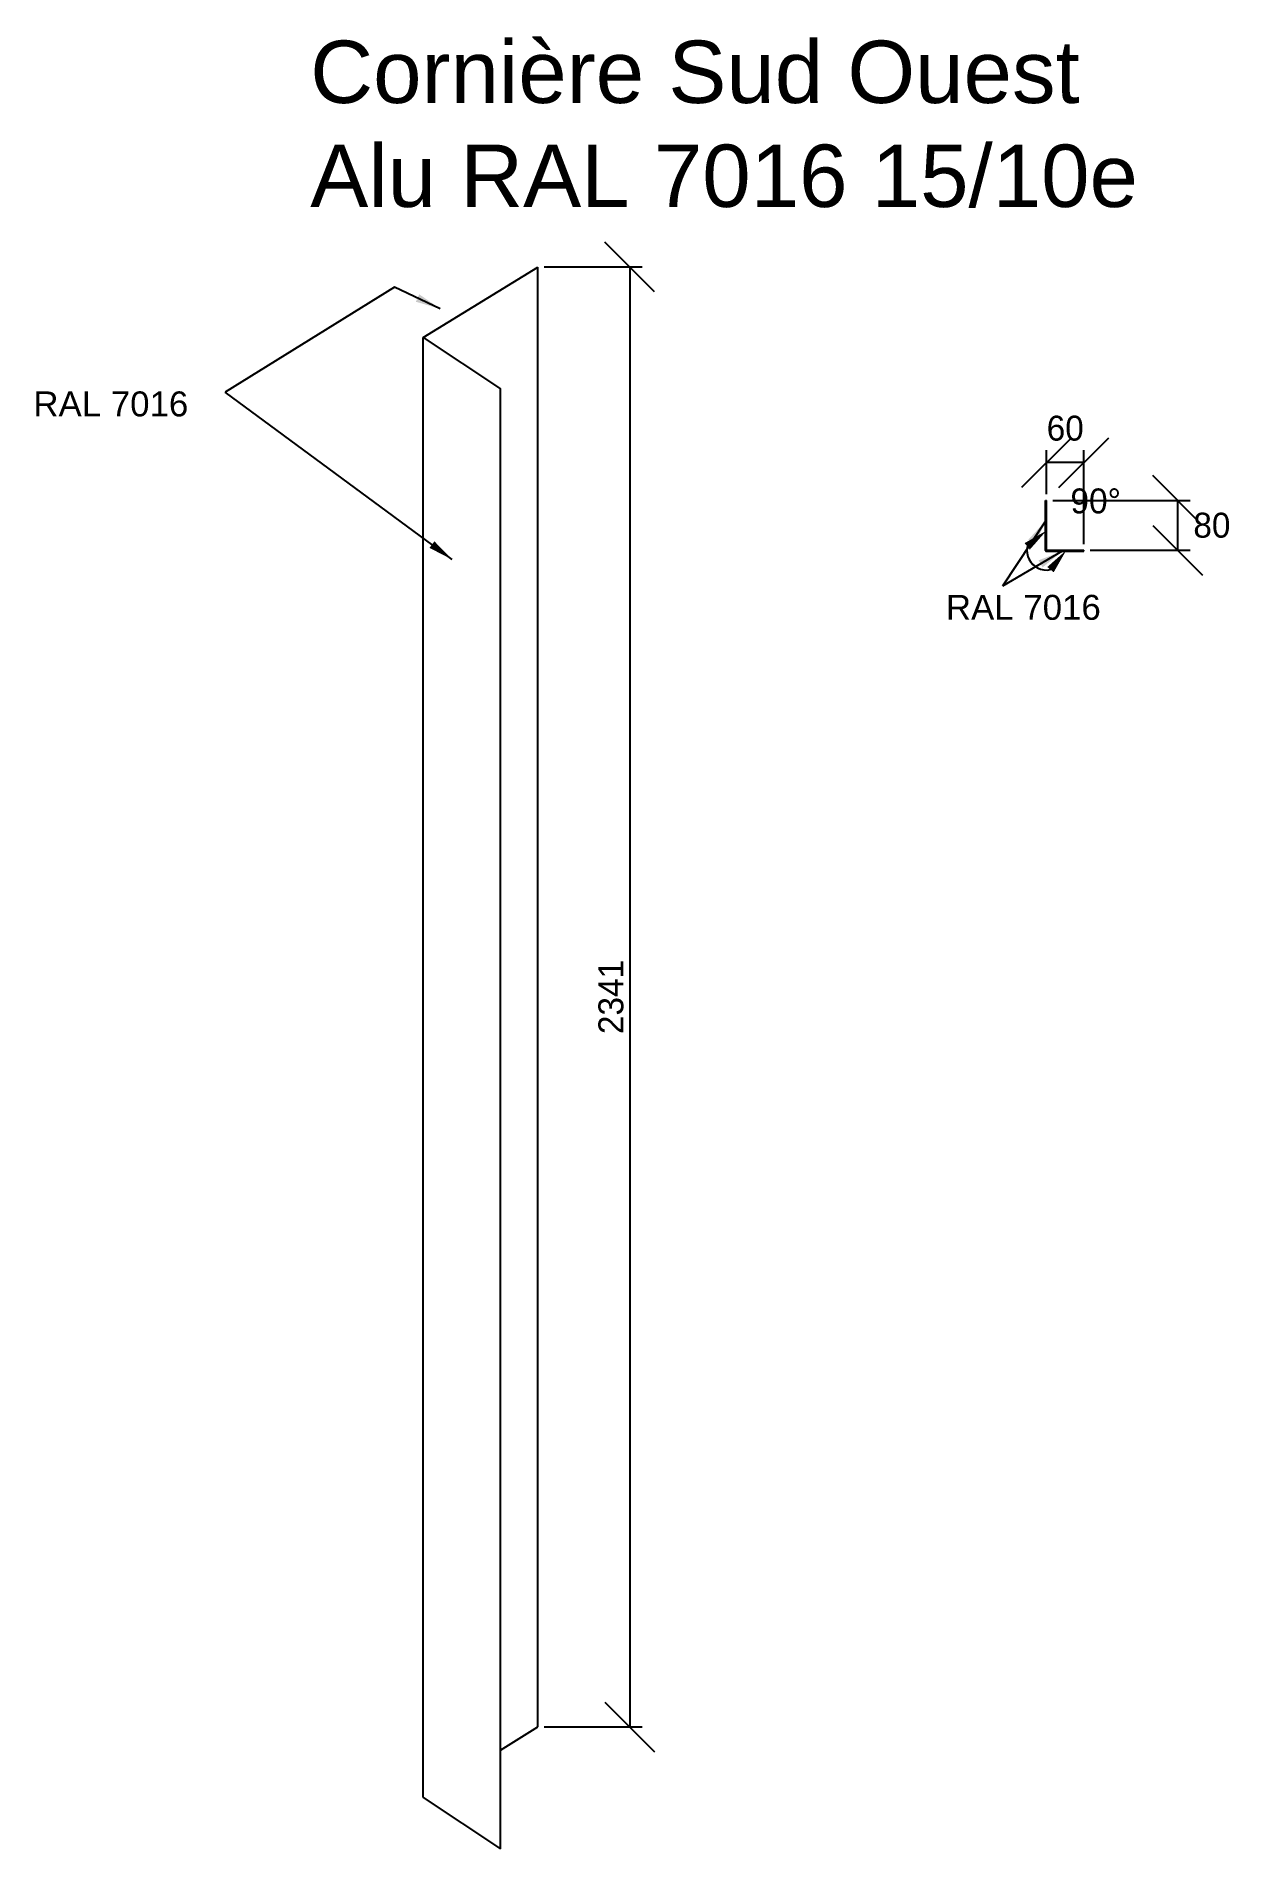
# Model space of a CAD drawing. Header units: millimetres. Extents: x -621 to 1296, y -82 to 2824.
import ezdxf

# ---------------------------------------------------------------- set-up
doc = ezdxf.new("R2010")
doc.units = ezdxf.units.MM
doc.layers.get('0').update_dxf_attribs({"lineweight": 25, "true_color": 0xffffff})
doc.layers.get('Defpoints').update_dxf_attribs({"true_color": 0xffffff})
doc.layers.add('0 ... Côtes', color=5, linetype='Continuous', lineweight=25, true_color=0x0000ff)
doc.styles.add('QCADDimTextStyle', font='txt')
doc.styles.add('textstyle11', font='')
doc.styles.add('textstyle12', font='')
doc.styles.add('textstyle13', font='')
doc.styles.get('textstyle11').set_extended_font_data('Liberation Sans')
doc.styles.get('textstyle12').set_extended_font_data('Liberation Sans')
doc.styles.get('textstyle13').set_extended_font_data('Liberation Sans')
doc.dimstyles.new('QCADDimStyle', dxfattribs={"dimtxt": 40, "dimasz": 40, "dimexe": 20, "dimexo": 10, "dimgap": 10, "dimtad": 1, "dimtoh": 1, "dimdec": 4, "dimzin": 0, "dimdsep": 46, "dimtxsty": 'QCADDimTextStyle', "dimcen": 0.09, "dimadec": 0, "dimazin": 0, "dimtfac": 1, "dimtdec": 4, "dimtofl": 0, "dimtmove": 0, "dimatfit": 3, "dimfxl": 1, "dimtolj": 1, "dimtzin": 0, "dimarcsym": 0})

# ---------------------------------------------------------------- blocks, each defined once
blk = doc.blocks.new('*D1')
at = {"layer": '0 ... Côtes', "color": 0, "lineweight": -2}
for p, q in [((371.3, 2414.3), (291.3, 2494.3)), ((193.8, 2454.3), (351.3, 2454.3)), ((331.3, 2454.3), (331.3, 113.3)), ((291.3, 153.3), (371.3, 73.3)), ((193.8, 113.3), (351.3, 113.3))]:
    blk.add_line(p, q, dxfattribs=at)
at = {"layer": 'Defpoints', "color": 0}
for p in [(183.8, 2454.3), (183.8, 113.3), (331.3, 113.3)]:
    blk.add_point(p, dxfattribs=at)
at = {"layer": '0 ... Côtes', "color": 0, "insert": (301.3, 1283.8), "char_height": 40, "attachment_point": 5, "rotation": 90, "style": 'QCADDimTextStyle'}
blk.add_mtext('\\A1;2341', dxfattribs=at)
blk = doc.blocks.new('*D2')
at = {"layer": '0 ... Côtes', "color": 0, "lineweight": -2}
for p, q in [((1250.3, 2040), (1170.3, 2120)), ((1010, 2080), (1230.3, 2080)), ((1210.3, 2080), (1210.3, 2000)), ((1170.3, 2040), (1250.3, 1960)), ((1070, 2000), (1230.3, 2000))]:
    blk.add_line(p, q, dxfattribs=at)
at = {"layer": 'Defpoints', "color": 0}
for p in [(1000, 2080), (1060, 2000), (1210.3, 2000)]:
    blk.add_point(p, dxfattribs=at)
at = {"layer": '0 ... Côtes', "color": 0, "insert": (1265.3, 2040), "char_height": 40, "attachment_point": 5, "style": 'QCADDimTextStyle'}
blk.add_mtext('\\A1;80', dxfattribs=at)
blk = doc.blocks.new('*D3')
at = {"layer": '0 ... Côtes', "color": 0, "lineweight": -2}
for p, q in [((1040, 2180.6), (960, 2100.6)), ((1020, 2100.6), (1100, 2180.6)), ((1000, 2090), (1000, 2160.6)), ((1060, 2010), (1060, 2160.6)), ((1060, 2140.6), (1000, 2140.6))]:
    blk.add_line(p, q, dxfattribs=at)
at = {"layer": 'Defpoints', "color": 0}
for p in [(1000, 2140.6), (1000, 2080), (1060, 2000)]:
    blk.add_point(p, dxfattribs=at)
at = {"layer": '0 ... Côtes', "color": 0, "insert": (1030, 2195.6), "char_height": 40, "attachment_point": 5, "style": 'QCADDimTextStyle'}
blk.add_mtext('\\A1;60', dxfattribs=at)
blk = doc.blocks.new('*D4')
at = {"layer": '0 ... Côtes', "color": 0, "lineweight": -2}
for start, end in [(168.463, 246.9261), (203.0739, 281.537)]:
    blk.add_arc((1000, 2000), 31.6, start, end, dxfattribs=at)
at = {"layer": '0 ... Côtes', "color": 0}
for points in [[(973.2, 2001.2), (964.8, 2011.5), (1000, 2031.6)], [(1011.5, 1964.8), (1001.2, 1973.2), (1031.6, 2000)]]:
    blk.add_solid(points, dxfattribs=at)
at = {"layer": 'Defpoints', "color": 0}
for p in [(1000, 2080), (1027.4, 2015.8), (1000, 2000), (1000, 2000), (1060, 2000)]:
    blk.add_point(p, dxfattribs=at)
at = {"layer": '0 ... Côtes', "color": 0, "insert": (1078.9, 2078.9), "char_height": 40, "attachment_point": 5, "style": 'QCADDimTextStyle'}
blk.add_mtext('\\A1;90%%d', dxfattribs=at)

msp = doc.modelspace()

# ---------------------------------------------------------------- linework, layer by layer
for p, q in [((0, 2341), (183.80262, 2454.25247)), ((183.80262, 113.25247), (183.80262, 2454.25247)), ((0, 2341), (123.90012, 2259.01469)), ((0, 0), (0, 2341)), ((123.90012, -81.98531), (123.90012, 2259.01469)), ((998.5, 1999.5), (998.5, 2080)), ((998.5, 2080), (1000, 2080)), ((1000, 2000), (1000, 2080)), ((999.5, 1998.5), (1060, 1998.5)), ((1000, 2000), (1060, 2000)), ((1060, 1998.5), (1060, 2000)), ((123.90012, 76.34273), (183.80262, 113.25247)), ((0, 0), (123.90012, -81.98531))]:
    msp.add_line(p, q)
msp.add_arc((999.5, 1999.5), 1, 180, 270)

# ---------------------------------------------------------------- texts
at = {"insert": (-181.26555, 2817.25298), "char_height": 100, "attachment_point": 1, "style": 'textstyle13'}
msp.add_mtext('Cornière Sud Ouest\\PAlu RAL 7016 15/10e', dxfattribs=at)
at = {"layer": '0 ... Côtes', "char_height": 40, "attachment_point": 1}
for insert, style in [((-625.48643, 2254.76551), 'textstyle11'), ((838.55549, 1928.56998), 'textstyle12')]:
    msp.add_mtext('RAL 7016', dxfattribs=dict(at, insert=insert, style=style))

# ---------------------------------------------------------------- dimensions: what is measured, and where the dimension line sits
at = {"layer": '0 ... Côtes'}
for base, p1, p2, picture, middle in [((331.25444, 113.25247), (183.80262, 2454.25247), (183.80262, 113.25247), '*D1', (301.25444, 1283.75247)), ((1210.30902, 2000), (1000, 2080), (1060, 2000), '*D2', (1265.30902, 2040))]:
    dim = msp.add_linear_dim(base=base, p1=p1, p2=p2, angle=90, dimstyle='QCADDimStyle', override={"dimtxt": 40, "dimasz": 40, "dimexe": 20, "dimexo": 10, "dimgap": 10, "dimzin": 8, "dimtsz": 40, "dimclrd": 0, "dimclre": 0, "dimclrt": 0, "dimazin": 2, "dimtmove": 2}, dxfattribs=at)
    dim.commit()
    dim.dimension.update_dxf_attribs({"geometry": picture, "text_midpoint": middle})
dim = msp.add_linear_dim(base=(1000, 2140.58066), p1=(1060, 2000), p2=(1000, 2080), dimstyle='QCADDimStyle', override={"dimtxt": 40, "dimasz": 40, "dimexe": 20, "dimexo": 10, "dimgap": 10, "dimzin": 8, "dimtsz": 40, "dimclrd": 0, "dimclre": 0, "dimclrt": 0, "dimazin": 2, "dimtmove": 2}, dxfattribs=at)
dim.commit()
dim.dimension.update_dxf_attribs({"geometry": '*D3', "text_midpoint": (1030, 2195.58066)})
dim = msp.add_angular_dim_2l(base=(1027.38613, 2015.81139), line1=((1000, 2080), (1000, 2000)), line2=((1000, 2000), (1060, 2000)), dimstyle='QCADDimStyle', override={"dimtxt": 40, "dimasz": 40, "dimexe": 20, "dimexo": 10, "dimgap": 10, "dimzin": 8, "dimtsz": 40, "dimclrd": 0, "dimclre": 0, "dimclrt": 0, "dimazin": 2, "dimtmove": 2}, dxfattribs=at)
dim.commit()
dim.dimension.update_dxf_attribs({"geometry": '*D4', "text_midpoint": (1078.92922, 2078.92922)})

# ---------------------------------------------------------------- leaders
for points in [[(27.00725, 2387.34722), (-45.83419, 2421.92035), (-318.03115, 2253.75339)], [(46.17605, 1985.39019), (-318.03115, 2253.75339)], [(998.5, 2046.92664), (929.21388, 1942.27508)], [(1024.95892, 1998.5), (929.21388, 1942.27508)]]:
    msp.add_leader(points, dimstyle='QCADDimStyle', dxfattribs=at)

doc.saveas('drawing.dxf')
